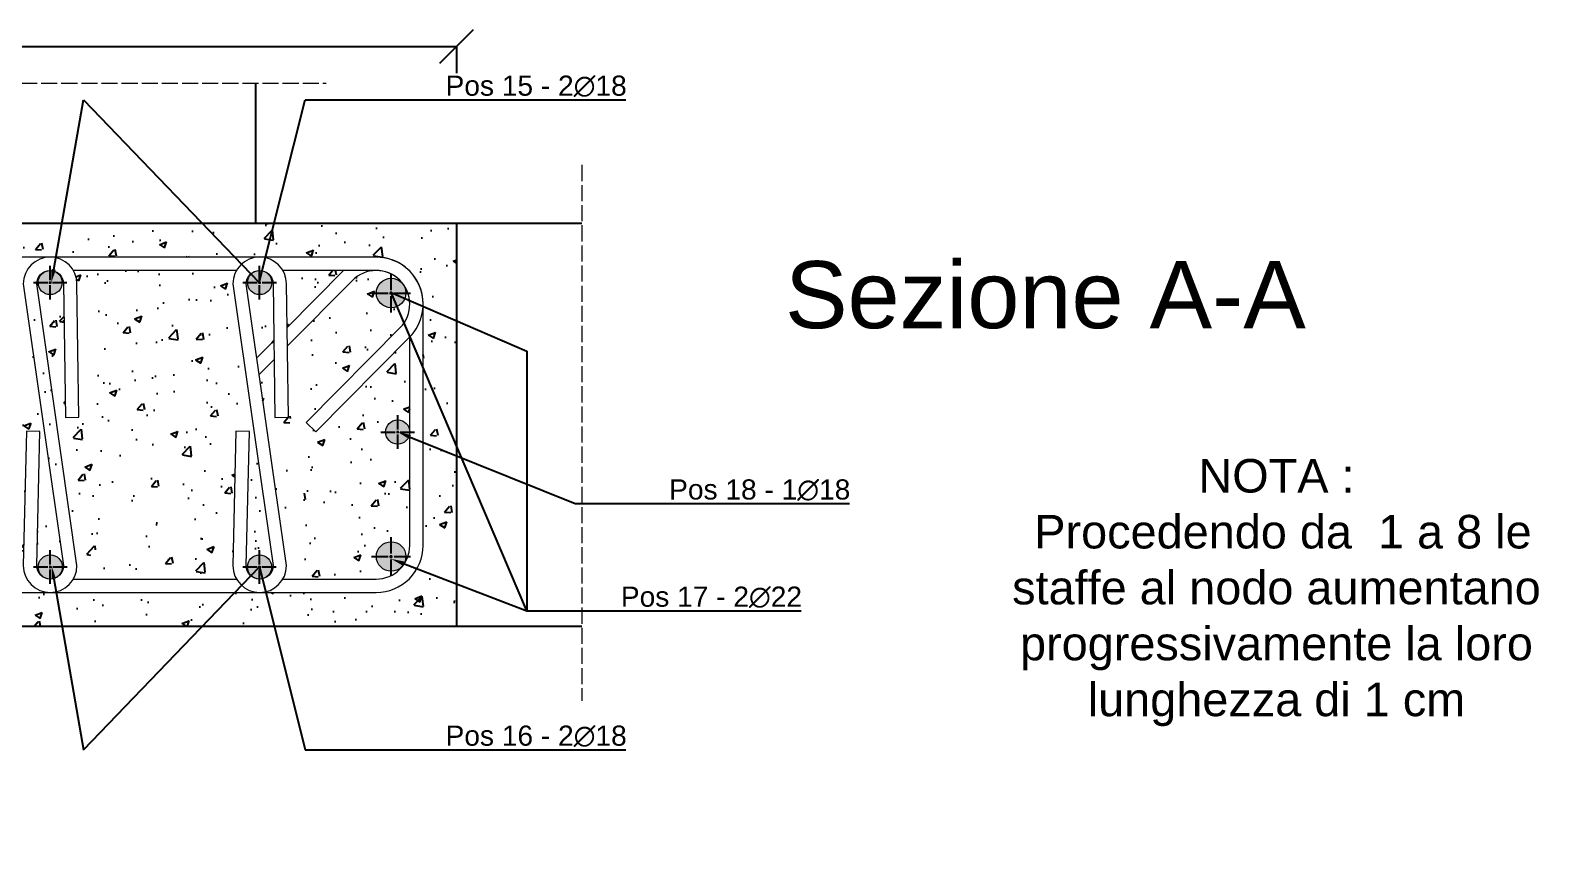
# Model space of a CAD drawing. Header units: millimetres. Extents: x -455371 to 117772, y -78417 to 116564.
# Drawn here: x -250538 to -249413, y 112592 to 113205 of the extents above; entities that cross this region are included whole.
import ezdxf
from ezdxf import colors
from ezdxf.entities.mleader import LeaderData, LeaderLine
from ezdxf.math import Vec2, Vec3

# ---------------------------------------------------------------- set-up
doc = ezdxf.new("R2010")
doc.units = ezdxf.units.MM
doc.linetypes.add('ACAD_ISO02W100', pattern=[15, 12, -3])
doc.linetypes.add('CENTER2', pattern=[28.575, 19.05, -3.175, 3.175, -3.175])
doc.layers.get('0').update_dxf_attribs({"color": 255})
for name, color, linetype, lineweight in [('armature', 5, 'Continuous', 18), ('Cls', 7, 'Continuous', 25), ('quote', 5, 'Continuous', 15), ('RETINO ARMATURE', 253, 'Continuous', 15), ('Scritte', 7, 'Continuous', 15), ('staffe', 10, 'Continuous', 15), ('tratteggio 1 a 50', 230, 'ACAD_ISO02W100', 15)]:
    doc.layers.add(name, color=color, linetype=linetype, lineweight=lineweight)
doc.layers.add('RETINI', color=253, linetype='Continuous')
doc.styles.get("Standard").update_dxf_attribs({"font": 'arial.ttf'})
doc.dimstyles.new('scala 1 a 10', dxfattribs={"dimtxt": 15, "dimasz": 25, "dimexe": 0.183, "dimexo": 0.1, "dimgap": 20, "dimtad": 2, "dimdec": 0, "dimlfac": 0.1, "dimzin": 0, "dimdsep": 46, "dimtxsty": 'Standard', "dimblk": 'OBLIQUE', "dimcen": -25, "dimadec": 0, "dimazin": 0, "dimtfac": 1, "dimtdec": 0, "dimtofl": 0, "dimtmove": 0, "dimatfit": 3, "dimfxl": 20, "dimfxlon": 1, "dimtolj": 1, "dimtzin": 0, "dimarcsym": 0})
pattern_1 = [(50, (90660.436, 50934.523), (54.6554007, -4.7817257), [5.715, -62.865]), (355, (90660.436, 50934.523), (-10.573026, 57.317054), [4.572, -50.292175]), (100.451445, (90664.99, 50934.125), (44.082374, 52.5353256), [4.857003, -53.427073]), (46.1842, (90660.436, 50949.76), (81.323712, -12.612698), [8.5725, -94.2975]), (96.635558, (90667.21, 50948.71), (71.22124, 74.227837), [7.285507, -80.140682]), (351.18415, (90660.44, 50949.76), (71.22124, 74.227837), [6.85799, -75.43792]), (21, (90668.056, 50945.953), (45.4843174, -30.6795595), [5.715, -62.865]), (326, (90668.056, 50945.953), (18.5406085, 55.25639), [4.572, -50.292]), (71.451445, (90671.846, 50943.396), (64.024926, 24.576831), [4.857003, -53.426981]), (37.5, (90660.436, 50934.523), (0.926581, 25.3665117), [0, -49.6824, 0, -51.054, 0, -50.4825]), (7.5, (90660.436, 50934.523), (20.0458988, 30.0541724), [0, -29.1084, 0, -48.5394, 0, -19.2405]), (327.5, (90643.444, 50934.523), (40.6771786, -1.7186232), [0, -19.05, 0, -59.436, 0, -78.867]), (317.5, (90635.824, 50934.523), (44.4387544, 7.6279473), [0, -24.765, 0, -39.4716, 0, -56.007])]

# ---------------------------------------------------------------- blocks, each defined once
blk = doc.blocks.new('*U3310')
at = {"layer": 'Cls', "color": 0, "linetype": 'CENTER2', "transparency": 16777216}
for p, q in [((0, 2.2), (0, 14.5)), ((-14.5, 0), (-2.2, 0)), ((2.2, 0), (14.5, 0)), ((0, -14.5), (0, -2.2))]:
    blk.add_line(p, q, dxfattribs=at)
at = {"layer": 'Cls', "color": 0, "linetype": 'Continuous', "transparency": 16777216}
for p, q in [((-1.1, 0), (1.1, 0)), ((0, -1.1), (0, 1.1))]:
    blk.add_line(p, q, dxfattribs=at)
blk = doc.blocks.new('*U3311')
at = {"layer": 'Cls', "color": 0, "linetype": 'CENTER2', "transparency": 16777216}
for p, q in [((0, 1.8), (0, 12.5)), ((-12.5, 0), (-1.8, 0)), ((1.8, 0), (12.5, 0)), ((0, -12.5), (0, -1.8))]:
    blk.add_line(p, q, dxfattribs=at)
at = {"layer": 'Cls', "color": 0, "linetype": 'Continuous', "transparency": 16777216}
for p, q in [((-0.9, 0), (0.9, 0)), ((0, -0.9), (0, 0.9))]:
    blk.add_line(p, q, dxfattribs=at)
blk = doc.blocks.new('*U3312')
at = {"layer": 'Cls', "color": 0, "linetype": 'CENTER2', "transparency": 16777216}
for p, q in [((0, 1.8), (0, 12.5)), ((-12.5, 0), (-1.8, 0)), ((1.8, 0), (12.5, 0)), ((0, -12.5), (0, -1.8))]:
    blk.add_line(p, q, dxfattribs=at)
at = {"layer": 'Cls', "color": 0, "linetype": 'Continuous', "transparency": 16777216}
for p, q in [((-0.9, 0), (0.9, 0)), ((0, -0.9), (0, 0.9))]:
    blk.add_line(p, q, dxfattribs=at)
blk = doc.blocks.new('*U3313')
at = {"layer": 'Cls', "color": 0, "linetype": 'CENTER2', "transparency": 16777216}
for p, q in [((0, 1.8), (0, 12.5)), ((-12.5, 0), (-1.8, 0)), ((1.8, 0), (12.5, 0)), ((0, -12.5), (0, -1.8))]:
    blk.add_line(p, q, dxfattribs=at)
at = {"layer": 'Cls', "color": 0, "linetype": 'Continuous', "transparency": 16777216}
for p, q in [((-0.9, 0), (0.9, 0)), ((0, -0.9), (0, 0.9))]:
    blk.add_line(p, q, dxfattribs=at)
blk = doc.blocks.new('*U3307')
at = {"layer": 'Cls', "color": 0, "linetype": 'CENTER2', "transparency": 16777216}
for p, q in [((0, 1.8), (0, 12.5)), ((-12.5, 0), (-1.8, 0)), ((1.8, 0), (12.5, 0)), ((0, -12.5), (0, -1.8))]:
    blk.add_line(p, q, dxfattribs=at)
at = {"layer": 'Cls', "color": 0, "linetype": 'Continuous', "transparency": 16777216}
for p, q in [((-0.9, 0), (0.9, 0)), ((0, -0.9), (0, 0.9))]:
    blk.add_line(p, q, dxfattribs=at)
blk = doc.blocks.new('*U3308')
at = {"layer": 'Cls', "color": 0, "linetype": 'CENTER2', "transparency": 16777216}
for p, q in [((0, 1.8), (0, 12.5)), ((-12.5, 0), (-1.8, 0)), ((1.8, 0), (12.5, 0)), ((0, -12.5), (0, -1.8))]:
    blk.add_line(p, q, dxfattribs=at)
at = {"layer": 'Cls', "color": 0, "linetype": 'Continuous', "transparency": 16777216}
for p, q in [((-0.9, 0), (0.9, 0)), ((0, -0.9), (0, 0.9))]:
    blk.add_line(p, q, dxfattribs=at)
blk = doc.blocks.new('*U3309')
at = {"layer": 'Cls', "color": 0, "linetype": 'CENTER2', "transparency": 16777216}
for p, q in [((0, 2.2), (0, 14.5)), ((-14.5, 0), (-2.2, 0)), ((2.2, 0), (14.5, 0)), ((0, -14.5), (0, -2.2))]:
    blk.add_line(p, q, dxfattribs=at)
at = {"layer": 'Cls', "color": 0, "linetype": 'Continuous', "transparency": 16777216}
for p, q in [((-1.1, 0), (1.1, 0)), ((0, -1.1), (0, 1.1))]:
    blk.add_line(p, q, dxfattribs=at)
blk = doc.blocks.new('_Oblique')
at = {"color": 0, "linetype": 'ByBlock', "lineweight": -2}
blk.add_line((-0.5, -0.5), (0.5, 0.5), dxfattribs=at)
blk = doc.blocks.new('*D3412')
at = {"layer": 'Defpoints', "color": 0, "transparency": 16777216}
for p in [(-250220.2, 113192.8), (-250670.2, 113060.7), (-250220.2, 113060.7)]:
    blk.add_point(p, dxfattribs=at)
at = {"layer": 'quote', "color": 0, "lineweight": -2, "transparency": 16777216}
for p, q in [((-250670.2, 113172.8), (-250670.2, 113193)), ((-250670.2, 113192.8), (-250220.2, 113192.8)), ((-250220.2, 113172.8), (-250220.2, 113193))]:
    blk.add_line(p, q, dxfattribs=at)
at = {"layer": 'quote', "color": 0, "lineweight": -2, "transparency": 16777216, "xscale": 25, "yscale": 25, "zscale": 25, "rotation": 180}
blk.add_blockref('_Oblique', (-250670.2, 113192.8), dxfattribs=at)
at = {"layer": 'quote', "color": 0, "lineweight": -2, "transparency": 16777216, "xscale": 25, "yscale": 25, "zscale": 25}
blk.add_blockref('_Oblique', (-250220.2, 113192.8), dxfattribs=at)
at = {"layer": 'quote', "color": 0, "transparency": 16777216, "insert": (-250445.2, 113220.5), "char_height": 15, "attachment_point": 5}
blk.add_mtext('\\A1;45', dxfattribs=at)

msp = doc.modelspace()

# ---------------------------------------------------------------- hatches: boundary and pattern name
at = {"layer": 'RETINI'}
h = msp.add_hatch(dxfattribs=at)
h.set_pattern_fill('AR-CONC', color=256, scale=0.3)
h.set_pattern_definition(pattern_1)
h.paths.add_polyline_path([(-250220.2, 113060.7), (-250370.2, 113060.7), (-250670.2, 113060.7), (-250670.2, 112760.7), (-250220.2, 112760.7)])
h.paths.add_polyline_path([(-250245.2, 113000.7), (-250245.2, 112820.7, -0.414214), (-250280.2, 112785.7), (-250610.2, 112785.7, -0.414214), (-250645.2, 112820.7), (-250645.2, 113000.7, -0.414214), (-250610.2, 113035.7), (-250280.2, 113035.7, -0.414214)], flags=16)
h.paths.add_polyline_path([(-250610.3, 113008.9, -1), (-250632.3, 113008.9, -1)], flags=0)
h.paths.add_polyline_path([(-250617.2, 112905.3, -1), (-250635.2, 112905.3, -1)], flags=0)
h.paths.add_polyline_path([(-250610.3, 112812.5, -1), (-250632.3, 112812.5, -1)], flags=0)
h = msp.add_hatch(dxfattribs=at)
h.set_pattern_fill('AR-CONC', color=256, scale=0.3)
h.set_pattern_definition(pattern_1)
h.paths.add_polyline_path([(-250556.4, 113000.7, -0.201566), (-250545.9, 113025.7), (-250610.2, 113025.7, 0.236232), (-250630.1, 113015.5, -0.722577), (-250610.3, 113008.9, -1), (-250632.3, 113008.9, -0.16273), (-250630.3, 113015.6, 0.161051), (-250635.2, 113000.7), (-250635.2, 112905.3, -1), (-250617.2, 112905.3, -1), (-250635.2, 112905.3), (-250635.2, 112820.7, 0.160357), (-250630.1, 112805.9, -0.161051), (-250632.3, 112812.5, -1), (-250610.3, 112812.5, -0.745706), (-250630.3, 112805.8, 0.23733), (-250610.2, 112795.7), (-250545.9, 112795.7, -0.201566), (-250556.4, 112820.7)])
h.paths.add_polyline_path([(-250255.2, 112905.3, -1), (-250273.2, 112905.3, -1), (-250255.2, 112905.3), (-250255.2, 112976.2), (-250325.3, 112905.4), (-250332.4, 112912.4), (-250262.4, 112983.1, 0.368329), (-250260.3, 113015.5, -0.161051), (-250258.1, 113008.9, -1), (-250280.1, 113008.9, -0.745706), (-250260.1, 113015.6, 0.465059), (-250298.3, 113018), (-250334, 112981.8), (-250334, 112820.7, -0.201566), (-250344.6, 112795.7), (-250280.2, 112795.7, 0.236232), (-250260.3, 112805.9, -0.722577), (-250280.1, 112812.5, -1), (-250258.1, 112812.5, -0.16273), (-250260.1, 112805.8, 0.161051), (-250255.2, 112820.7)])
h.paths.add_polyline_path([(-250304.7, 113025.7), (-250344.6, 113025.7, -0.201566), (-250334, 113000.7), (-250334, 112996.1)])
edge = h.paths.add_edge_path()
edge.add_line((-250543.2, 112808.6), (-250542.6, 112833.8))
edge.add_arc((-250521.4, 112820.7), 25, 148.3741, 209.0154)
edge = h.paths.add_edge_path()
edge.add_line((-250513.3, 112805.7), (-250520.6, 112857))
edge.add_line((-250520.6, 112857), (-250532.4, 112845.1))
edge.add_line((-250532.4, 112845.1), (-250533.3, 112805.7))
edge.add_arc((-250523.3, 112805.7), 10, 180.1907, 251.0639)
edge.add_arc((-250521.4, 112820.7), 25, 258.0563, 259.8929)
edge.add_arc((-250523.2, 112804.7), 9, 180, 253.5583, ccw=False)
edge.add_arc((-250523.2, 112804.7), 9, 0, 180, ccw=False)
edge.add_arc((-250523.2, 112804.7), 9, -86.6939, 0, ccw=False)
edge.add_arc((-250521.4, 112820.7), 25, 266.9715, 267.2915)
edge.add_arc((-250523.3, 112805.7), 10, 274.2839, 359.9959)
edge = h.paths.add_edge_path()
edge.add_line((-250347.1, 113012.7), (-250346.7, 112983.3))
edge.add_line((-250346.7, 112983.3), (-250344, 112985.9))
edge.add_line((-250344, 112985.9), (-250344, 113000.7))
edge.add_arc((-250369, 113000.7), 25, 0, 28.5029)
edge = h.paths.add_edge_path()
edge.add_line((-250367.5, 112948.1), (-250347.5, 112808.1))
edge.add_arc((-250369, 112820.7), 25, 329.7016, 360)
edge.add_line((-250344, 112820.7), (-250344, 112971.7))
edge.add_line((-250344, 112971.7), (-250346.5, 112969.3))
edge.add_line((-250346.5, 112969.3), (-250345.7, 112916.3))
edge.add_line((-250345.7, 112916.3), (-250355.7, 112916.1))
edge.add_line((-250355.7, 112916.1), (-250356.3, 112959.3))
edge.add_line((-250356.3, 112959.3), (-250367.5, 112948.1))
edge = h.paths.add_edge_path()
edge.add_arc((-250367.1, 113015.7), 10, 94.2831, 179.9965)
edge.add_line((-250377.1, 113015.7), (-250369.2, 112960.5))
edge.add_line((-250369.2, 112960.5), (-250356.5, 112973.3))
edge.add_line((-250356.5, 112973.3), (-250357.1, 113016.1))
edge.add_arc((-250367.1, 113015.7), 10, 2.3098, 71.0753)
edge.add_arc((-250369, 113000.7), 25, 78.064, 79.0599)
edge.add_arc((-250367.1, 113016.7), 9, 0, 71.756, ccw=False)
edge.add_arc((-250367.1, 113016.7), 9, -180, 0, ccw=False)
edge.add_arc((-250367.1, 113016.7), 9, 94.5074, 180, ccw=False)
edge.add_arc((-250369, 113000.7), 25, 87.2035, 87.2944)
edge = h.paths.add_edge_path()
edge.add_arc((-250367.1, 112805.7), 20, 180, 209.9999)
edge.add_line((-250384.4, 112795.7), (-250496.9, 112795.7))
edge.add_line((-250496.9, 112795.7), (-250426.5, 112866.8))
edge.add_line((-250426.5, 112866.8), (-250433.6, 112873.8))
edge.add_line((-250433.6, 112873.8), (-250503.3, 112803.5))
edge.add_arc((-250521.4, 112820.7), 25, 315.8055, 316.3607, ccw=False)
edge.add_arc((-250523.3, 112805.7), 20, 353.0289, 360)
edge.add_line((-250503.3, 112805.7), (-250511.9, 112865.9))
edge.add_line((-250511.9, 112865.9), (-250469.2, 112909))
edge.add_line((-250469.2, 112909), (-250476.3, 112916))
edge.add_line((-250476.3, 112916), (-250546.4, 112845.2))
edge.add_line((-250546.4, 112845.2), (-250546.4, 113000.7))
edge.add_arc((-250521.4, 113000.7), 25, 100.9401, 180, ccw=False)
edge.add_arc((-250523.3, 113016.7), 9, 108.244, 445.4926)
edge.add_arc((-250521.4, 113000.7), 25, 92.7056, 92.7965, ccw=False)
edge.add_arc((-250523.3, 113015.7), 10, 2.3098, 85.7169, ccw=False)
edge.add_line((-250513.3, 113016.1), (-250511.9, 112916.1))
edge.add_line((-250511.9, 112916.1), (-250501.9, 112916.3))
edge.add_line((-250501.9, 112916.3), (-250503.3, 113015.7))
edge.add_arc((-250523.3, 113015.7), 20, 0, 30.0001)
edge.add_line((-250506, 113025.7), (-250384.4, 113025.7))
edge.add_arc((-250367.1, 113015.7), 20, 149.9999, 180)
edge.add_line((-250387.1, 113015.7), (-250357.1, 112805.7))
edge.add_arc((-250367.1, 112805.7), 10, 288.9089, 359.9959, ccw=False)
edge.add_arc((-250369, 112820.7), 25, 280.1071, 281.9266, ccw=False)
edge.add_arc((-250367.2, 112804.7), 9, 286.4417, 626.6939)
edge.add_arc((-250369, 112820.7), 25, 272.7045, 273.0285, ccw=False)
edge.add_arc((-250367.1, 112805.7), 10, 180.1907, 265.7223, ccw=False)
edge.add_line((-250377.1, 112805.7), (-250374.8, 112905.7))
edge.add_line((-250374.8, 112905.7), (-250384.8, 112905.9))
edge.add_line((-250384.8, 112905.9), (-250387.1, 112805.7))
at = {"layer": 'RETINO ARMATURE'}
h = msp.add_hatch(color=256, dxfattribs=at)
h.dxf.hatch_style = 1
h.paths.add_polyline_path([(-250514.3, 113016.7, 1), (-250532.3, 113016.7, 1)])
h = msp.add_hatch(color=256, dxfattribs=at)
h.dxf.hatch_style = 1
h.paths.add_polyline_path([(-250358.1, 113016.7, 1), (-250376.1, 113016.7, 1)])
h = msp.add_hatch(color=256, dxfattribs=at)
h.dxf.hatch_style = 1
h.paths.add_polyline_path([(-250258.1, 113008.9, 1), (-250280.1, 113008.9, 1)])
h = msp.add_hatch(color=256, dxfattribs=at)
h.dxf.hatch_style = 1
h.paths.add_polyline_path([(-250610.3, 112812.5, 1), (-250632.3, 112812.5, 1)])
h.paths.add_polyline_path([(-250514.2, 112804.7, 1), (-250532.2, 112804.7, 1)])
h.paths.add_polyline_path([(-250358.2, 112804.7, 1), (-250376.2, 112804.7, 1)])
h.paths.add_polyline_path([(-250258.1, 112812.5, 1), (-250280.1, 112812.5, 1)])
h.paths.add_polyline_path([(-250255.2, 112905.3, 1), (-250273.2, 112905.3, 1)])

# ---------------------------------------------------------------- linework, layer by layer
at = {"layer": 'armature'}
for centre, radius in [((-250523.3, 113016.7), 9), ((-250367.1, 113016.7), 9), ((-250269.1, 113008.9), 11), ((-250264.2, 112905.3), 9), ((-250523.2, 112804.7), 9), ((-250367.2, 112804.7), 9), ((-250269.1, 112812.5), 11)]:
    msp.add_circle(centre, radius, dxfattribs=at)
at = {"layer": 'Cls'}
for points in [[(-250370.2, 113165.3), (-250370.2, 113060.7)], [(-250670.2, 113060.7), (-250670.2, 112760.7), (-250220.2, 112760.7), (-250220.2, 113060.7), (-250670.2, 113060.7), (-250670.2, 112910.7)], [(-250126.8, 113060.7), (-250370.2, 113060.7)], [(-250670.2, 112760.7), (-250126.8, 112760.7)]]:
    msp.add_lwpolyline(points, dxfattribs=at)
at = {"layer": 'staffe'}
for points in [[(-250645.2, 113000.7), (-250645.2, 112820.7, 0.414214), (-250610.2, 112785.7), (-250280.2, 112785.7, 0.414214), (-250245.2, 112820.7), (-250245.2, 113000.7, 0.414214), (-250280.2, 113035.7), (-250610.2, 113035.7, 0.414214)], [(-250533.3, 112805.7), (-250531, 112905.7), (-250541, 112905.9), (-250543.3, 112805.7, 0.666247), (-250543.3, 112805.7, 1), (-250503.3, 112805.7), (-250533.3, 113015.7, -0.980013), (-250513.3, 113016.1), (-250511.9, 112916.1), (-250501.9, 112916.3), (-250503.3, 113015.7, 0.666247), (-250503.3, 113015.7, 1), (-250543.3, 113015.7), (-250513.3, 112805.7, -0.998301)], [(-250377.1, 112805.7), (-250374.8, 112905.7), (-250384.8, 112905.9), (-250387.1, 112805.7, 0.666247), (-250387.1, 112805.7, 1), (-250347.1, 112805.7), (-250377.1, 113015.7, -0.980013), (-250357.1, 113016.1), (-250355.7, 112916.1), (-250345.7, 112916.3), (-250347.1, 113015.7, 0.666247), (-250347.1, 113015.7, 1), (-250387.1, 113015.7), (-250357.1, 112805.7, -0.998301)]]:
    msp.add_lwpolyline(points, format="xyb", close=True, dxfattribs=at)
for points in [[(-250262, 112983.5), (-250332.4, 112912.4), (-250325.3, 112905.4), (-250255.3, 112976.1, 0.666247), (-250280.2, 113035.7, 0.666247)], [(-250255.2, 113000.7, 0.414214), (-250280.2, 113025.7), (-250349.8, 113025.7)], [(-250349.8, 112795.7), (-250280.2, 112795.7, 0.414214), (-250255.2, 112820.7), (-250255.2, 112976.2)]]:
    msp.add_lwpolyline(points, format="xyb", dxfattribs=at)
for points in [[(-250523.2, 113025.7), (-250523.3, 113025.7)], [(-250384.4, 113025.7), (-250506, 113025.7)], [(-250367.1, 113025.7), (-250367.2, 113025.7)], [(-250304.7, 113025.7), (-250346.7, 112983.3)], [(-250346.5, 112969.3), (-250298, 113018.3)], [(-250356.5, 112973.3), (-250369.2, 112960.5)], [(-250367.5, 112948.1), (-250356.3, 112959.3)], [(-250523.3, 112795.7), (-250523.2, 112795.7)], [(-250506, 112795.7), (-250384.4, 112795.7)], [(-250367.2, 112795.7), (-250367.1, 112795.7)]]:
    msp.add_lwpolyline(points, dxfattribs=at)
msp.add_arc((-250280.2, 113000.7), 25, 315.3064, 135.3064, dxfattribs=at)
at = {"layer": 'tratteggio 1 a 50'}
for points in [[(-250725, 113165.3), (-250317.6, 113165.3)], [(-250126.8, 113104.4), (-250126.8, 112705)]]:
    msp.add_lwpolyline(points, dxfattribs=at)

# ---------------------------------------------------------------- block references
at = {"layer": 'Cls', "linetype": 'CENTER2'}
for name, p in [('*U3307', (-250523.3, 113016.7)), ('*U3308', (-250367.1, 113016.7)), ('*U3309', (-250269.1, 113008.9)), ('*U3311', (-250264.2, 112905.3)), ('*U3310', (-250269.1, 112812.5)), ('*U3313', (-250523.2, 112804.7)), ('*U3312', (-250367.2, 112804.7))]:
    msp.add_blockref(name, p, dxfattribs=at)

# ---------------------------------------------------------------- texts
at = {"layer": 'Scritte', "attachment_point": 1}
for s, width, insert, char_height in [('Sezione A-A', 923.094, (-249975.4, 113032.7), 50), ('\\pxqc;NOTA :\\P Procedendo da  1 a 8 le staffe al nodo aumentano progressivamente la loro lunghezza di 1 cm', 449.715, (-249833.9, 112885.2), 25)]:
    msp.add_mtext_dynamic_manual_height_columns(s, width=width, gutter_width=12.5, heights=[0], dxfattribs=dict(at, insert=insert, char_height=char_height))

# ---------------------------------------------------------------- dimensions: what is measured, and where the dimension line sits
at = {"layer": 'quote'}
dim = msp.add_aligned_dim(p1=(-250670.2, 113060.7), p2=(-250220.2, 113060.7), distance=132.1, dimstyle='scala 1 a 10', dxfattribs=at)
dim.commit()
dim.dimension.update_dxf_attribs({"geometry": '*D3412', "text_midpoint": (-250445.2, 113220.5)})

# ---------------------------------------------------------------- leaders
ml = msp.add_multileader_mtext('Standard', dxfattribs=at)
ml.set_content('Pos 15 - 2∅18', color=256)
ml.set_leader_properties()
ml.build(insert=Vec2(0, 0))
ml.multileader.update_dxf_attribs({"text_left_attachment_type": 6, "text_right_attachment_type": 6, "dogleg_length": 20, "arrow_head_size": 10})
ctx = ml.context
ctx.base_point, ctx.char_height, ctx.arrow_head_size, ctx.landing_gap_size, ctx.plane_origin = Vec3(-250278.5, 113153), 15, 10, 50, Vec3(-250631, 113008.9)
ctx.left_attachment, ctx.right_attachment = 6, 6
notes = []
notes.append((ctx, [(0, (1, 1, 0), (-250298.5, 113153), (1, 0), 20, [(2, [(-250522.4, 113016.7), (-250498.4, 113153), (-250367.4, 113016.7), (-250333.3, 113153)], 0, [])])]))
ctx.mtext.insert, ctx.mtext.flow_direction = Vec3(-250228.5, 113171), 5
ml = msp.add_multileader_mtext('Standard', dxfattribs=at)
ml.set_content('Pos 17 - 2∅22', color=256)
ml.set_leader_properties()
ml.build(insert=Vec2(0, 0))
ml.multileader.update_dxf_attribs({"text_left_attachment_type": 6, "text_right_attachment_type": 6, "dogleg_length": 20, "arrow_head_size": 10})
ctx = ml.context
ctx.base_point, ctx.char_height, ctx.arrow_head_size, ctx.landing_gap_size, ctx.plane_origin = Vec3(-250147.8, 112772.1), 15, 10, 50, Vec3(-250269.1, 112810.8)
ctx.left_attachment, ctx.right_attachment = 6, 6
notes.append((ctx, [(0, (1, 1, 0), (-250167.8, 112772.1), (1, 0), 20, [(1, [(-250269.1, 112810.8), (-250167.8, 112772.1), (-250269.1, 113009.2), (-250167.8, 112965.6)], 0, [])])]))
ctx.mtext.insert, ctx.mtext.flow_direction = Vec3(-250097.8, 112790.1), 5
ml = msp.add_multileader_mtext('Standard', dxfattribs=at)
ml.set_content('Pos 18 - 1∅18', color=256)
ml.set_leader_properties()
ml.build(insert=Vec2(0, 0))
ml.multileader.update_dxf_attribs({"text_left_attachment_type": 6, "text_right_attachment_type": 6, "dogleg_length": 20, "arrow_head_size": 10})
ctx = ml.context
ctx.base_point, ctx.char_height, ctx.arrow_head_size, ctx.landing_gap_size, ctx.plane_origin = Vec3(-250111.8, 112852), 15, 10, 50, Vec3(-250576.2, 112769.8)
ctx.left_attachment, ctx.right_attachment = 6, 6
notes.append((ctx, [(0, (1, 1, 0), (-250131.8, 112852), (1, 0), 20, [(3, [(-250264.2, 112905.3), (-250131.8, 112852)], 0, [])])]))
ctx.mtext.insert, ctx.mtext.flow_direction = Vec3(-250061.8, 112870), 5
ml = msp.add_multileader_mtext('Standard', dxfattribs=at)
ml.set_content('Pos 16 - 2∅18', color=256)
ml.set_leader_properties()
ml.build(insert=Vec2(0, 0))
ml.multileader.update_dxf_attribs({"text_left_attachment_type": 6, "text_right_attachment_type": 6, "dogleg_length": 20, "arrow_head_size": 10})
ctx = ml.context
ctx.base_point, ctx.char_height, ctx.arrow_head_size, ctx.landing_gap_size, ctx.plane_origin = Vec3(-250278.5, 112668.5), 15, 10, 50, Vec3(-250631, 112812.5)
ctx.left_attachment, ctx.right_attachment = 6, 6
notes.append((ctx, [(0, (1, 1, 0), (-250298.5, 112668.5), (1, 0), 20, [(2, [(-250522.3, 112805.7), (-250498.4, 112668.5), (-250367.2, 112804.7), (-250333.3, 112668.5)], 0, [])])]))
ctx.mtext.insert, ctx.mtext.flow_direction = Vec3(-250228.5, 112686.5), 5
for ctx, leaders in notes:
    for number, flags, end, landing, length, lines in leaders:
        leader = LeaderData()
        leader.index, (leader.has_last_leader_line, leader.has_dogleg_vector, leader.attachment_direction) = number, flags
        leader.last_leader_point, leader.dogleg_vector, leader.dogleg_length = Vec3(end), Vec3(landing), length
        for number, points, colour, breaks in lines:
            line = LeaderLine()
            line.index, line.vertices, line.color, line.breaks = number, Vec3.list(points), colors.encode_raw_color(colour), breaks
            leader.lines.append(line)
        ctx.leaders.append(leader)

doc.saveas('drawing.dxf')
